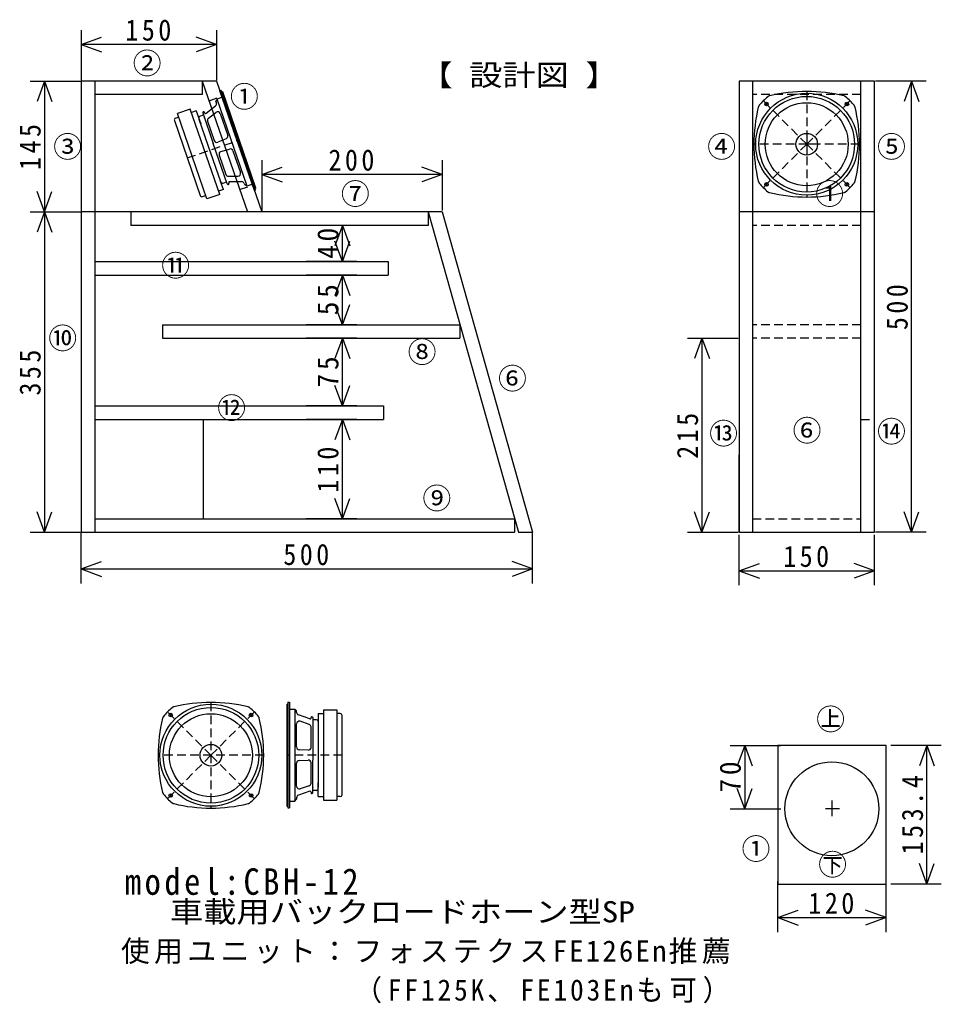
# Model space of a CAD drawing. Units: millimetres, scale not verified. Extents: x -1226 to 946, y -390 to 705.
# Drawn here: x -1226 to -205, y -390 to 700 of the extents above; entities that cross this region are included whole.
import ezdxf
from ezdxf.enums import TextEntityAlignment as Align

# ---------------------------------------------------------------- set-up
doc = ezdxf.new("R2010")
doc.units = ezdxf.units.MM
doc.header["$LTSCALE"] = 8
doc.linetypes.add('DASHED1', pattern=[1.8, 1.2, -0.6])
doc.layers.add('0-0', color=7, linetype='Continuous')
doc.styles.add('ＭＳ ゴシック', font='')
doc.styles.add('ＭＳ 明朝', font='')
doc.styles.get('ＭＳ ゴシック').set_extended_font_data('MS Gothic')
doc.styles.get('ＭＳ 明朝').set_extended_font_data('MS Mincho')

msp = doc.modelspace()

# ---------------------------------------------------------------- linework, layer by layer
at = {"layer": '0-0', "color": 4}
for p, q in [((-1158.229, 688.833), (-1158.229, 632.833)), ((-1008.229, 688.833), (-1008.229, 632.833)), ((-1158.229, 672.833), (-1135.677, 681.041)), ((-1008.229, 672.833), (-1030.782, 681.041)), ((-1008.229, 672.833), (-1158.229, 672.833)), ((-1158.229, 672.833), (-1135.677, 664.624)), ((-1008.229, 672.833), (-1030.782, 664.624)), ((-1214.817, 632.402), (-1158.817, 632.402)), ((-1198.817, 632.402), (-1207.025, 609.85)), ((-1198.817, 632.402), (-1198.817, 487.402)), ((-1198.817, 632.402), (-1190.608, 609.85)), ((-222.09, 632.402), (-278.09, 632.402)), ((-238.09, 632.402), (-246.298, 609.85)), ((-238.09, 132.402), (-238.09, 632.402)), ((-238.09, 632.402), (-229.881, 609.85)), ((-958.229, 544.789), (-958.229, 488.789)), ((-958.229, 528.789), (-935.677, 536.997)), ((-758.229, 528.789), (-780.782, 536.997)), ((-758.229, 544.789), (-758.229, 488.789)), ((-758.229, 528.789), (-958.229, 528.789)), ((-958.229, 528.789), (-935.677, 520.58)), ((-758.229, 528.789), (-780.782, 520.58)), ((-1198.817, 487.402), (-1207.025, 509.955)), ((-1198.817, 487.402), (-1190.608, 509.955)), ((-1214.817, 487.402), (-1158.817, 487.402)), ((-1198.817, 487.402), (-1207.025, 464.85)), ((-1198.817, 487.402), (-1198.817, 132.402)), ((-1198.817, 487.402), (-1190.608, 464.85)), ((-852.797, 472.402), (-908.797, 472.402)), ((-868.797, 472.402), (-877.006, 449.85)), ((-868.797, 432.402), (-868.797, 472.402)), ((-868.797, 472.402), (-860.589, 449.85)), ((-868.797, 432.402), (-877.006, 454.955)), ((-868.797, 432.402), (-860.589, 454.955)), ((-852.797, 432.402), (-908.797, 432.402)), ((-852.797, 417.402), (-908.797, 417.402)), ((-868.797, 417.402), (-877.006, 394.85)), ((-868.797, 362.402), (-868.797, 417.402)), ((-868.797, 417.402), (-860.589, 394.85)), ((-868.797, 362.402), (-877.006, 384.955)), ((-868.797, 362.402), (-860.589, 384.955)), ((-852.797, 362.402), (-908.797, 362.402)), ((-852.797, 347.402), (-908.797, 347.402)), ((-868.797, 347.402), (-877.006, 324.85)), ((-868.797, 272.402), (-868.797, 347.402)), ((-868.797, 347.402), (-860.589, 324.85)), ((-486.365, 347.402), (-430.365, 347.402)), ((-470.365, 347.402), (-478.573, 324.85)), ((-470.365, 347.402), (-470.365, 132.402)), ((-470.365, 347.402), (-462.156, 324.85)), ((-868.797, 272.402), (-877.006, 294.955)), ((-868.797, 272.402), (-860.589, 294.955)), ((-852.797, 272.402), (-908.797, 272.402)), ((-852.797, 257.402), (-908.797, 257.402)), ((-868.797, 257.402), (-877.006, 234.85)), ((-868.797, 147.402), (-868.797, 257.402)), ((-868.797, 257.402), (-860.589, 234.85)), ((-868.797, 147.402), (-877.006, 169.955)), ((-868.797, 147.402), (-860.589, 169.955)), ((-1198.817, 132.402), (-1207.025, 154.955)), ((-1198.817, 132.402), (-1190.608, 154.955)), ((-470.365, 132.402), (-478.573, 154.955)), ((-470.365, 132.402), (-462.156, 154.955)), ((-238.09, 132.402), (-246.298, 154.955)), ((-238.09, 132.402), (-229.881, 154.955)), ((-852.797, 147.402), (-908.797, 147.402)), ((-1214.817, 132.402), (-1158.817, 132.402)), ((-1158.229, 75.765), (-1158.229, 131.765)), ((-658.229, 75.765), (-658.229, 131.765)), ((-486.365, 132.402), (-430.365, 132.402)), ((-222.09, 132.402), (-278.09, 132.402)), ((-429.317, 73.707), (-429.317, 129.707)), ((-279.317, 73.707), (-279.317, 129.707)), ((-1158.229, 91.765), (-1135.677, 99.974)), ((-658.229, 91.765), (-680.782, 99.974)), ((-1158.229, 91.765), (-658.229, 91.765)), ((-1158.229, 91.765), (-1135.677, 83.557)), ((-658.229, 91.765), (-680.782, 83.557)), ((-429.317, 89.707), (-406.765, 97.916)), ((-429.317, 89.707), (-279.317, 89.707)), ((-429.317, 89.707), (-406.765, 81.499)), ((-279.317, 89.707), (-301.87, 97.916)), ((-279.317, 89.707), (-301.87, 81.499)), ((-439.005, -103.922), (-383.005, -103.922)), ((-423.005, -103.922), (-431.214, -126.474)), ((-423.005, -103.922), (-423.005, -173.922)), ((-423.005, -103.922), (-414.797, -126.474)), ((-205.14, -103.922), (-261.14, -103.922)), ((-221.14, -103.922), (-229.348, -126.474)), ((-221.14, -257.322), (-221.14, -103.922)), ((-221.14, -103.922), (-212.931, -126.474)), ((-423.005, -173.922), (-431.214, -151.369)), ((-423.005, -173.922), (-414.797, -151.369)), ((-439.005, -173.922), (-383.005, -173.922)), ((-221.14, -257.322), (-229.348, -234.769)), ((-221.14, -257.322), (-212.931, -234.769)), ((-386.425, -310.611), (-386.425, -254.611)), ((-266.425, -310.611), (-266.425, -254.611)), ((-205.14, -257.322), (-261.14, -257.322)), ((-386.425, -294.611), (-363.872, -286.403)), ((-266.425, -294.611), (-288.977, -286.403)), ((-386.425, -294.611), (-266.425, -294.611)), ((-386.425, -294.611), (-363.872, -302.82)), ((-266.425, -294.611), (-288.977, -302.82))]:
    msp.add_line(p, q, dxfattribs=at)
at = {"layer": '0-0'}
for p, q in [((-1158.229, 632.402), (-1158.229, 132.402)), ((-1008.229, 632.402), (-1158.229, 632.402)), ((-1143.229, 632.402), (-1143.229, 132.402)), ((-1024.096, 632.402), (-974.096, 487.402)), ((-1008.229, 632.402), (-958.229, 487.402)), ((-414.317, 632.402), (-414.317, 132.402)), ((-294.317, 132.402), (-294.317, 632.402)), ((-1003.062, 622.019), (-1004.48, 621.53)), ((-966.339, 510.922), (-1004.48, 621.53)), ((-964.921, 511.411), (-1003.062, 622.019)), ((-1007.708, 612.484), (-1008.946, 609.941)), ((-1002.035, 614.44), (-1007.708, 612.484)), ((-974.457, 516.056), (-1007.708, 612.484)), ((-1037.35, 601.205), (-1051.53, 596.315)), ((-1004.751, 506.668), (-1037.35, 601.205)), ((-1019.907, 596.716), (-1009.37, 604.973)), ((-1008.384, 608.312), (-1008.946, 609.941)), ((-989.024, 576.707), (-997.808, 602.18)), ((-1054.963, 588.785), (-1026.276, 505.592)), ((-1053.724, 591.327), (-1050.227, 592.534)), ((-1018.931, 501.778), (-1051.53, 596.315)), ((-1030.657, 599.282), (-1036.046, 597.423)), ((-1030.657, 599.282), (-1025.693, 584.885)), ((-1027.805, 591.01), (-1027.317, 589.596)), ((-1017.478, 561.063), (-1027.317, 589.596)), ((-1026.566, 593.552), (-1022.785, 594.856)), ((-1023.537, 597.037), (-1011.806, 563.019)), ((-1021.469, 597.177), (-1021.646, 597.689)), ((-1021.529, 591.216), (-1021.645, 591.552)), ((-1017.26, 591.167), (-1008.932, 597.693)), ((-1004.246, 596.31), (-995.903, 572.115)), ((-1018.246, 587.828), (-1010.876, 566.456)), ((-982.593, 558.058), (-989.391, 577.772)), ((-997.629, 568.35), (-1006.93, 564.647)), ((-354.317, 570.442), (-354.317, 551.527)), ((-1003.519, 520.579), (-1017.478, 561.063)), ((-996.442, 518.463), (-1011.806, 563.019)), ((-1003.33, 554.206), (-993.723, 557.022)), ((-344.176, 562.402), (-363.091, 562.402)), ((-1005.322, 550.349), (-997.952, 528.977)), ((-990.043, 555.121), (-981.7, 530.927)), ((-995.117, 526.955), (-984.538, 526.949)), ((-1000.666, 512.307), (-1006.055, 510.449)), ((-1000.666, 512.307), (-1003.728, 521.186)), ((-1000.976, 519.34), (-997.194, 520.644)), ((-994.728, 519.628), (-994.552, 519.115)), ((-993.782, 520.954), (-980.396, 520.946)), ((-977.561, 518.924), (-976.999, 517.295)), ((-974.457, 516.056), (-976.999, 517.295)), ((-968.784, 518.012), (-974.457, 516.056)), ((-964.533, 513.66), (-965.573, 513.301)), ((-1023.733, 504.353), (-1020.235, 505.559)), ((-1004.751, 506.668), (-1018.931, 501.778)), ((-964.921, 511.411), (-966.339, 510.922)), ((-758.229, 487.402), (-1158.229, 487.402)), ((-1103.229, 487.402), (-1103.229, 472.402)), ((-773.813, 487.402), (-673.813, 132.402)), ((-758.229, 487.402), (-658.229, 132.402)), ((-279.317, 487.402), (-429.317, 487.402)), ((-1143.229, 432.402), (-818.229, 432.402)), ((-818.229, 432.402), (-818.229, 417.402)), ((-1143.229, 417.402), (-818.229, 417.402)), ((-1068.229, 362.402), (-1068.229, 347.402)), ((-1068.229, 362.402), (-1067.103, 362.402)), ((-1067.103, 362.402), (-738.602, 362.402)), ((-738.602, 362.402), (-738.602, 347.402)), ((-1068.229, 347.402), (-738.602, 347.402)), ((-1143.229, 272.402), (-823.229, 272.402)), ((-823.229, 272.402), (-823.229, 257.402)), ((-1143.229, 257.402), (-823.229, 257.402)), ((-1023.229, 257.402), (-1023.229, 147.402)), ((-429.317, 132.402), (-429.317, 218.244)), ((-1143.229, 147.402), (-678.038, 147.402)), ((-678.038, 147.402), (-678.038, 132.402)), ((-1158.229, 132.402), (-678.038, 132.402)), ((-673.813, 132.402), (-658.229, 132.402)), ((-930.167, -57.979), (-929.067, -57.979)), ((-929.067, -55.979), (-927.567, -55.979)), ((-929.067, -55.979), (-929.067, -172.979)), ((-927.567, -55.979), (-927.567, -172.979)), ((-927.567, -63.479), (-921.567, -63.479)), ((-921.567, -63.479), (-921.567, -165.479)), ((-921.567, -63.479), (-919.567, -65.479)), ((-889.867, -64.479), (-874.867, -64.479)), ((-889.867, -64.479), (-889.867, -164.479)), ((-874.867, -64.479), (-874.867, -164.479)), ((-919.567, -67.202), (-919.567, -65.479)), ((-904.893, -74.409), (-917.546, -70.038)), ((-903.567, -73.464), (-903.567, -72.922)), ((-901.567, -72.922), (-901.567, -120.052)), ((-897.567, -75.229), (-901.567, -75.229)), ((-895.567, -68.479), (-889.867, -68.479)), ((-895.567, -68.479), (-895.567, -77.87)), ((-871.167, -68.479), (-874.867, -68.479)), ((-869.167, -158.479), (-869.167, -70.479)), ((-919.567, -105.491), (-919.567, -79.898)), ((-905.587, -80.517), (-915.587, -77.063)), ((-903.567, -105.96), (-903.567, -83.353)), ((-895.567, -77.229), (-895.567, -120.052)), ((-906.707, -108.957), (-916.707, -108.488)), ((-919.567, -149.059), (-919.567, -123.466)), ((-916.707, -120.47), (-906.707, -120.001)), ((-903.567, -145.605), (-903.567, -122.998)), ((-901.567, -156.036), (-901.567, -120.052)), ((-895.567, -120.052), (-895.567, -150.233)), ((-905.587, -148.44), (-915.587, -151.895)), ((-901.567, -149.879), (-901.567, -150.233)), ((-895.567, -160.479), (-895.567, -145.25)), ((-895.567, -151.729), (-895.567, -150.233)), ((-921.567, -165.479), (-919.567, -163.479)), ((-919.567, -161.755), (-919.567, -163.479)), ((-904.893, -154.549), (-917.546, -158.92)), ((-903.567, -155.494), (-903.567, -156.036)), ((-897.567, -153.729), (-901.567, -153.729)), ((-895.567, -160.479), (-889.867, -160.479)), ((-871.167, -160.479), (-874.867, -160.479)), ((-929.067, -172.979), (-927.567, -172.979)), ((-927.567, -165.479), (-921.567, -165.479)), ((-889.867, -164.479), (-874.867, -164.479)), ((-318.137, -173.922), (-333.585, -173.922)), ((-326.425, -164.715), (-326.425, -182.093))]:
    msp.add_line(p, q, dxfattribs=at)
at = {"layer": '0-0', "linetype": 'DASHED1'}
for p, q in [((-1016.542, 610.496), (-1002.361, 615.385)), ((-294.317, 617.402), (-414.317, 617.402)), ((-354.317, 562.402), (-402.4, 610.485)), ((-354.317, 620.902), (-354.317, 503.902)), ((-354.317, 562.402), (-306.234, 610.485)), ((-1040.62, 547.188), (-982.952, 567.074)), ((-295.817, 562.402), (-412.817, 562.402)), ((-354.317, 562.402), (-402.4, 514.319)), ((-354.317, 562.402), (-306.234, 514.319)), ((-982.639, 512.177), (-968.458, 517.067)), ((-294.317, 472.402), (-414.317, 472.402)), ((-294.317, 362.402), (-414.317, 362.402)), ((-294.317, 347.402), (-414.317, 347.402)), ((-294.317, 257.402), (-279.317, 257.402)), ((-414.317, 147.402), (-294.317, 147.402)), ((-1014.456, -56.182), (-1014.456, -173.182)), ((-1014.456, -114.682), (-1062.539, -66.598)), ((-1014.456, -114.682), (-966.372, -66.598)), ((-955.956, -114.682), (-1072.956, -114.682)), ((-1014.456, -114.682), (-1062.539, -162.765)), ((-1014.456, -114.682), (-966.372, -162.765)), ((-869.167, -114.479), (-930.167, -114.479))]:
    msp.add_line(p, q, dxfattribs=at)
at = {"layer": '0-0'}
for points in [[(-1024.096, 632.402), (-1024.096, 617.402), (-1143.229, 617.402)], [(-964.533, 513.66), (-1001.37, 620.487), (-1002.41, 620.129)], [(-773.813, 487.402), (-773.813, 472.402), (-1103.229, 472.402)], [(-930.167, -57.979), (-930.167, -170.979), (-929.067, -170.979)]]:
    msp.add_lwpolyline(points, dxfattribs=at)
for points in [[(-429.317, 132.402), (-279.317, 132.402), (-279.317, 632.402), (-429.317, 632.402)], [(-386.425, -257.322), (-266.425, -257.322), (-266.425, -103.922), (-386.425, -103.922)]]:
    msp.add_lwpolyline(points, close=True, dxfattribs=at)
for centre, radius in [((-354.317, 562.402), 56.5), ((-354.317, 562.402), 53), ((-398.865, 606.95), 2), ((-354.317, 562.402), 46), ((-309.769, 606.95), 2), ((-354.317, 562.402), 12), ((-398.865, 517.854), 2), ((-309.769, 517.854), 2), ((-1014.456, -114.682), 56.5), ((-1014.456, -114.682), 53), ((-1059.003, -70.134), 2), ((-1014.456, -114.682), 46), ((-969.908, -70.134), 2), ((-1014.456, -114.682), 12), ((-326.425, -173.922), 52), ((-1059.003, -159.229), 2), ((-969.908, -159.229), 2)]:
    msp.add_circle(centre, radius, dxfattribs=at)
for centre, radius, start, end in [((-354.317, 562.402), 68, 129.32726, 140.67274), ((-354.317, 446.319), 174.583, 76.3826, 103.6174), ((-354.317, 562.402), 68, 39.32726, 50.67274), ((-1011.221, 607.334), 3, 308.08309, 19.02561), ((-238.234, 562.402), 174.583, 166.3826, 193.6174), ((-354.317, 562.402), 63, 133.18101, 136.81899), ((-354.317, 562.402), 63, 43.18101, 46.81899), ((-470.4, 562.402), 174.583, 0.06658, 13.6174), ((-1053.072, 589.437), 2, 109.02561, 199.02561), ((-1025.914, 591.662), 2, 109.02561, 199.02561), ((-1022.591, 597.363), 1, 129.58165, 199.02561), ((-1022.591, 597.363), 1, 19.02561, 129.58165), ((-1020.524, 597.503), 1, 199.02561, 308.08309), ((-1015.409, 588.806), 3, 128.08309, 199.02561), ((-1007.082, 595.332), 3, 19.02561, 128.08309), ((-998.739, 571.137), 3, 291.70938, 19.02561), ((-1008.04, 567.434), 3, 199.02561, 291.70938), ((-992.879, 554.143), 3, 19.02561, 106.34183), ((-470.4, 562.402), 174.583, 346.3826, 0.06658), ((-1002.486, 551.327), 3, 106.34183, 199.02561), ((-995.116, 529.955), 3, 199.02561, 269.96813), ((-984.536, 529.949), 3, 269.96813, 19.02561), ((-1001.628, 521.231), 2, 199.02561, 289.02561), ((-995.497, 518.789), 1, 199.02561, 268.46956), ((-995.497, 518.789), 1, 268.46956, 19.02561), ((-993.783, 519.954), 1, 89.96813, 199.02561), ((-980.397, 517.946), 3, 19.02561, 89.96813), ((-354.317, 562.402), 68, 219.32726, 230.67274), ((-354.317, 562.402), 63, 223.18101, 226.81899), ((-354.317, 562.402), 68, 309.32726, 320.67274), ((-354.317, 562.402), 63, 313.18101, 316.81899), ((-1024.385, 506.244), 2, 199.02561, 289.02561), ((-354.317, 678.485), 174.583, 256.3826, 283.6174), ((-1014.456, -114.682), 68, 129.32726, 140.67274), ((-1014.456, -230.765), 174.583, 76.3826, 103.6174), ((-1014.456, -114.682), 68, 39.32726, 50.67274), ((-898.372, -114.682), 174.583, 166.3826, 193.6174), ((-1014.456, -114.682), 63, 133.18101, 136.81899), ((-1014.456, -114.682), 63, 43.18101, 46.81899), ((-1130.539, -114.682), 174.583, 0.06658, 13.6174), ((-916.567, -67.202), 3, 180, 250.94252), ((-904.567, -73.464), 1, 250.94252, 0), ((-902.567, -72.922), 1, 69.44395, 180), ((-902.567, -72.922), 1, 0, 69.44395), ((-897.567, -77.229), 2, 0, 90), ((-871.167, -70.479), 2, 0, 90), ((-916.567, -79.898), 3, 70.94252, 180), ((-906.567, -83.353), 3, 0, 70.94252), ((-916.567, -105.491), 3, 180, 267.31622), ((-906.567, -105.96), 3, 267.31622, 0), ((-1130.539, -114.682), 174.583, 346.3826, 0.06658), ((-916.567, -123.466), 3, 92.68378, 180), ((-906.567, -122.998), 3, 0, 92.68378), ((-916.567, -149.059), 3, 180, 289.05748), ((-906.567, -145.605), 3, 289.05748, 0), ((-897.567, -151.729), 2, 270, 0), ((-1014.456, -114.682), 68, 219.32726, 230.67274), ((-1014.456, -114.682), 63, 223.18101, 226.81899), ((-1014.456, -114.682), 68, 309.32726, 320.67274), ((-1014.456, -114.682), 63, 313.18101, 316.81899), ((-916.567, -161.755), 3, 109.05748, 180), ((-904.567, -155.494), 1, 0, 109.05748), ((-902.567, -156.036), 1, 180, 290.55605), ((-902.567, -156.036), 1, 290.55605, 0), ((-871.167, -158.479), 2, 270, 0), ((-1014.456, 1.401), 174.583, 256.3826, 283.6174)]:
    msp.add_arc(centre, radius, start, end, dxfattribs=at)
at = {"layer": '0-0', "linetype": 'DASHED1'}
for centre, start, end in [((-394.243, 611.135), 103.6174, 129.32726), ((-314.391, 611.135), 50.67274, 76.3826), ((-403.05, 602.328), 140.67274, 166.3826), ((-305.584, 602.328), 13.6174, 39.32726), ((-403.05, 522.476), 193.6174, 219.32726), ((-305.584, 522.476), 320.67274, 346.3826), ((-394.243, 513.669), 230.67274, 256.3826), ((-314.391, 513.669), 283.6174, 309.32726), ((-1054.382, -65.949), 103.6174, 129.32726), ((-974.529, -65.949), 50.67274, 76.3826), ((-1063.189, -74.755), 140.67274, 166.3826), ((-965.723, -74.755), 13.6174, 39.32726), ((-1063.189, -154.608), 193.6174, 219.32726), ((-965.723, -154.608), 320.67274, 346.3826), ((-1054.382, -163.415), 230.67274, 256.3826), ((-974.529, -163.415), 283.6174, 309.32726)]:
    msp.add_arc(centre, 5, start, end, dxfattribs=at)

# ---------------------------------------------------------------- texts
at = {"layer": '0-0', "style": 'ＭＳ 明朝'}
for s, p in [('②', (-1101.14, 633.264)), ('①', (-993.42, 596.269)), ('③', (-1189.275, 540.777)), ('④', (-464.611, 540.777)), ('⑤', (-276.373, 540.777)), ('⑦', (-870.466, 488.549)), ('①', (-344.922, 488.549)), ('⑪', (-1069.585, 409.119)), ('⑩', (-1194.715, 328.601)), ('⑧', (-796.477, 313.368)), ('⑥', (-696.373, 283.99)), ('⑫', (-1007.565, 251.347)), ('⑬', (-462.435, 223.057)), ('⑥', (-369.948, 226.321)), ('⑭', (-276.373, 225.233)), ('⑨', (-780.155, 151.244)), ('㊤', (-343.834, -93.575)), ('①', (-426.528, -237.202)), ('㊦', (-341.658, -254.611))]:
    msp.add_text(s, height=23.46, dxfattribs=at).set_placement(p, align=Align.BOTTOM_LEFT)
at = {"layer": '0-0', "style": 'ＭＳ 明朝', "width": 1.15}
for s, p in [('【 設計図 】', (-783.42, 620.207)), ('車載用バックロードホーン型SP', (-1059.793, -306.839))]:
    msp.add_text(s, height=23.46, dxfattribs=at).set_placement(p, align=Align.BOTTOM_LEFT)
at = {"layer": '0-0', "attachment_point": 7}
for s, insert, char_height, style in [('\\T1.27;\\W0.9;150', (-1109.229, 676.833), 23.46, 'ＭＳ ゴシック'), ('\\T1.27;\\W0.9;200', (-884.229, 532.789), 23.46, 'ＭＳ ゴシック'), ('\\T1.27;\\W0.9;500', (-934.229, 95.765), 23.46, 'ＭＳ ゴシック'), ('\\T1.27;\\W0.9;150', (-380.317, 93.707), 23.46, 'ＭＳ ゴシック'), ('\\T1.22;\\W0.9;model:CBH-12', (-1109.845, -269.845), 29.33, 'ＭＳ 明朝'), ('\\T1.27;\\W0.9;120', (-352.425, -290.611), 23.46, 'ＭＳ ゴシック'), ('\\T1.15;使用ユニット：フォステクスFE126En推薦', (-1114.197, -346.01), 23.46, 'ＭＳ 明朝'), ('\\T1.21;\\W0.95;（FF125K、FE103Enも可）', (-855.233, -389.534), 23.46, 'ＭＳ 明朝')]:
    msp.add_mtext(s, dxfattribs=dict(at, insert=insert, char_height=char_height, style=style))
at = {"layer": '0-0', "char_height": 23.46, "attachment_point": 7, "rotation": 90, "style": 'ＭＳ ゴシック'}
for s, insert in [('\\T1.27;\\W0.9;145', (-1202.817, 533.902)), ('\\T1.27;\\W0.95;40', (-872.797, 435.402)), ('\\T1.27;\\W0.95;55', (-872.797, 372.902)), ('\\T1.27;\\W0.9;500', (-242.09, 356.402)), ('\\T1.27;\\W0.9;355', (-1202.817, 283.902)), ('\\T1.27;\\W0.95;75', (-872.797, 292.902)), ('\\T1.27;\\W0.9;215', (-474.365, 213.902)), ('\\T1.27;\\W0.9;110', (-872.797, 176.402)), ('\\T1.27;\\W0.95;70', (-427.005, -155.922)), ('\\T1.28;\\W0.9;153.4', (-225.14, -224.622))]:
    msp.add_mtext(s, dxfattribs=dict(at, insert=insert))

doc.saveas('drawing.dxf')
